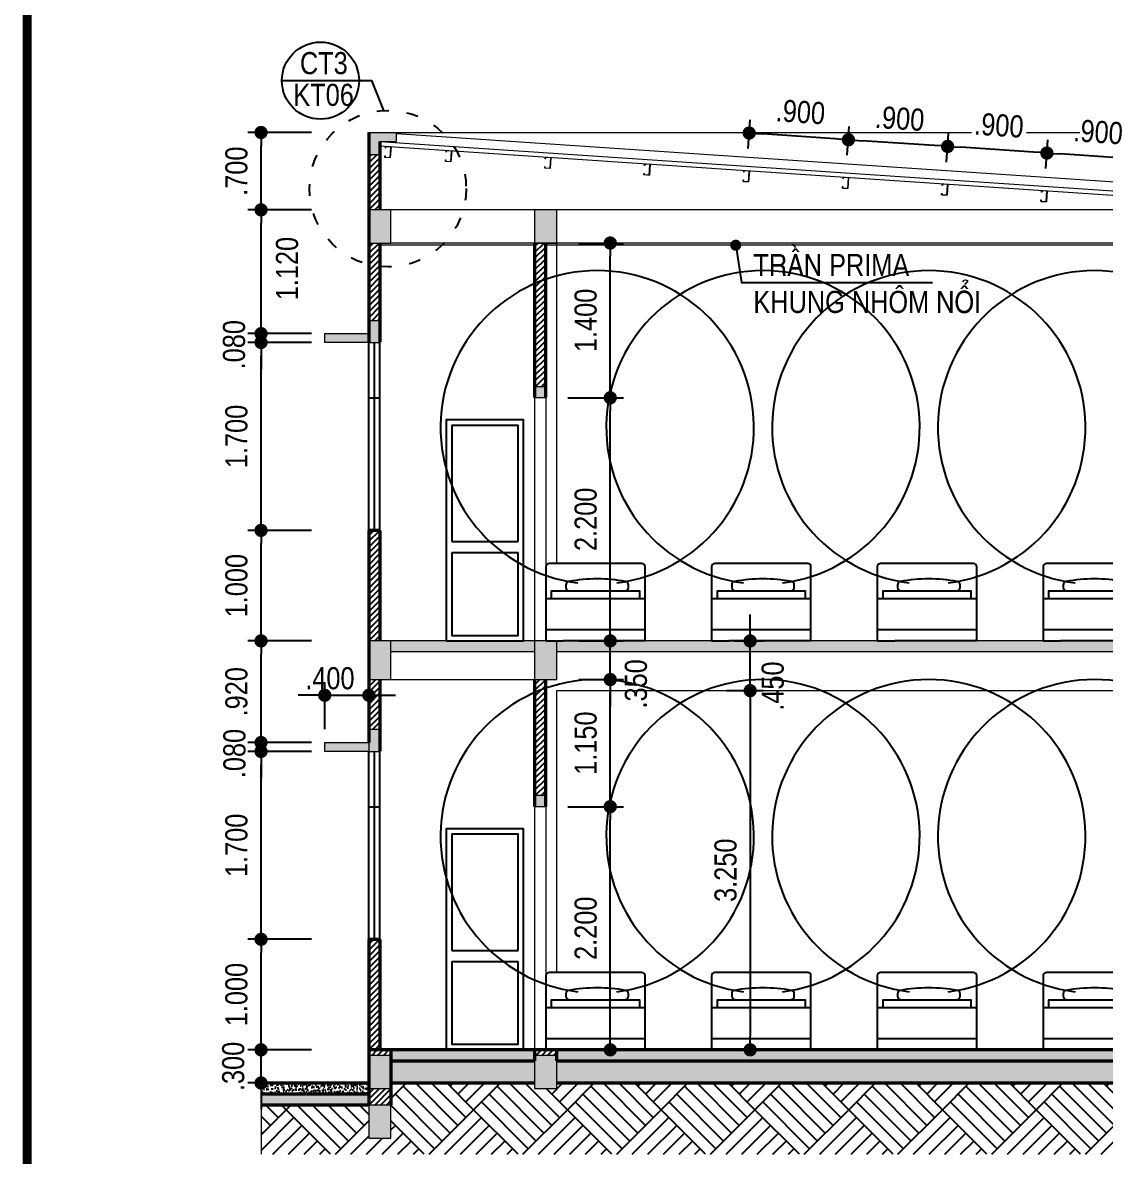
# Model space of a CAD drawing. Header units: millimetres. Extents: x 120 to 288, y 58 to 216.
# Drawn here: x 247.51 to 257.31, y 122.19 to 132.45 of the extents above; entities that cross this region are included whole.
import ezdxf

# ---------------------------------------------------------------- set-up
doc = ezdxf.new("R2010")
doc.units = ezdxf.units.MM
doc.header["$LTSCALE"] = 0.3
doc.header["$MEASUREMENT"] = 0
doc.linetypes.add('ACAD_ISO03W100', pattern=[30, 12, -18])
doc.layers.get('0').update_dxf_attribs({"linetype": 'CONTINUOUS', "lineweight": 13})
doc.layers.get('DEFPOINTS').update_dxf_attribs({"linetype": 'CONTINUOUS', "lineweight": 13})
for name, color, linetype in [('HATCH', 8, 'CONTINUOUS'), ('LAYER 1', 1, 'CONTINUOUS'), ('LAYER 7', 7, 'CONTINUOUS'), ('LAYER1', 1, 'CONTINUOUS'), ('LAYER5', 5, 'CONTINUOUS'), ('LAYER7', 7, 'CONTINUOUS'), ('NETMANH', 44, 'CONTINUOUS')]:
    doc.layers.add(name, color=color, linetype=linetype)
doc.styles.add('HELVE-KT', font='vhelvcn.TTF')
doc.dimstyles.new('1-100', dxfattribs={"dimtxt": 0.2, "dimasz": 0.12, "dimexe": 0.12, "dimexo": 0.2, "dimgap": 0.12, "dimtad": 1, "dimdec": 3, "dimzin": 4, "dimdsep": 46, "dimtxsty": 'HELVE-KT', "dimblk1": 'DOT', "dimblk2": 'DOT', "dimsah": 1, "dimcen": -0.18, "dimadec": 3, "dimazin": 0, "dimtfac": 1, "dimtdec": 3, "dimtmove": 2, "dimatfit": 3, "dimldrblk": 'DOT', "dimfxl": 0, "dimtolj": 1, "dimtzin": 4, "dimarcsym": 0})

# ---------------------------------------------------------------- blocks, each defined once
blk = doc.blocks.new('g.don rong900')
at = {"layer": 'NETMANH'}
for p, q in [((-644, 380), (-1544, 380)), ((-644, 100), (-1544, 100)), ((-1544, 0), (-1386, 0)), ((-644, 0), (-1386, 0))]:
    blk.add_line(p, q, dxfattribs=at)
for points in [[(-644, 0), (-644, 670, 0.414214), (-674, 700), (-1514, 700, 0.414214), (-1544, 670), (-1544, 0)], [(-825, 454, 0.414214), (-795, 484), (-795, 507, 0.361454), (-820, 537, 0.091971), (-1337, 537, 0.361454), (-1361, 507), (-1361, 484, 0.414214), (-1331, 454)]]:
    blk.add_lwpolyline(points, format="xyb", dxfattribs=at)
blk.add_lwpolyline([(-694, 380), (-694, 450), (-1494, 450), (-1494, 380)], dxfattribs=at)
blk.add_arc((-1078, 1932), 1418, 262.8653, 277.1347, dxfattribs=at)
blk = doc.blocks.new('_DOT')
at = {"color": 0, "linetype": 'ByBlock'}
blk.add_line((-0.5, 0), (-1, 0), dxfattribs=at)
at = {"color": 0, "linetype": 'ByBlock', "const_width": 0.5}
blk.add_lwpolyline([(-0.25, 0, 1), (0.25, 0, 1)], format="xyb", close=True, dxfattribs=at)
blk = doc.blocks.new('*D508')
at = {"layer": 'DEFPOINTS', "color": 0, "lineweight": -2, "ltscale": 0.08}
for p in [(252.242, 125.355), (252.826, 125.355), (252.242, 123.155)]:
    blk.add_point(p, dxfattribs=at)
at = {"layer": 'LAYER 1', "color": 0, "lineweight": -2, "ltscale": 0.08}
for p, q in [((252.442, 125.355), (252.946, 125.355)), ((252.826, 123.275), (252.826, 125.235)), ((252.442, 123.155), (252.946, 123.155))]:
    blk.add_line(p, q, dxfattribs=at)
at = {"layer": 'LAYER 1', "color": 0, "lineweight": -2, "ltscale": 0.08, "xscale": 0.12, "yscale": 0.12, "zscale": 0.12}
for p, rotation in [((252.826, 125.355), 90), ((252.826, 123.155), 270)]:
    blk.add_blockref('_DOT', p, dxfattribs=dict(at, rotation=rotation))
at = {"layer": 'LAYER 1', "color": 0, "lineweight": -2, "ltscale": 0.08, "insert": (252.604, 124.255), "char_height": 0.2, "attachment_point": 5, "rotation": 90, "style": 'HELVE-KT'}
blk.add_mtext('\\A1;2.200', dxfattribs=at)
blk = doc.blocks.new('*D509')
at = {"layer": 'DEFPOINTS', "color": 0, "lineweight": -2, "ltscale": 0.08}
for p in [(252.342, 126.505), (252.826, 126.505), (252.242, 125.355)]:
    blk.add_point(p, dxfattribs=at)
at = {"layer": 'LAYER 1', "color": 0, "lineweight": -2, "ltscale": 0.08}
for p, q in [((252.542, 126.505), (252.946, 126.505)), ((252.826, 125.475), (252.826, 126.385)), ((252.442, 125.355), (252.946, 125.355))]:
    blk.add_line(p, q, dxfattribs=at)
at = {"layer": 'LAYER 1', "color": 0, "lineweight": -2, "ltscale": 0.08, "xscale": 0.12, "yscale": 0.12, "zscale": 0.12}
for p, rotation in [((252.826, 126.505), 90), ((252.826, 125.355), 270)]:
    blk.add_blockref('_DOT', p, dxfattribs=dict(at, rotation=rotation))
at = {"layer": 'LAYER 1', "color": 0, "lineweight": -2, "ltscale": 0.08, "insert": (252.604, 125.93), "char_height": 0.2, "attachment_point": 5, "rotation": 90, "style": 'HELVE-KT'}
blk.add_mtext('\\A1;1.150', dxfattribs=at)
blk = doc.blocks.new('*D510')
at = {"layer": 'DEFPOINTS', "color": 0, "lineweight": -2, "ltscale": 0.08}
for p in [(252.342, 126.855), (252.826, 126.855), (252.342, 126.505)]:
    blk.add_point(p, dxfattribs=at)
at = {"layer": 'LAYER 1', "color": 0, "lineweight": -2, "ltscale": 0.08}
for p, q in [((252.826, 126.975), (252.826, 127.095)), ((252.542, 126.855), (252.946, 126.855)), ((252.826, 126.505), (252.826, 126.855)), ((252.542, 126.505), (252.946, 126.505)), ((252.826, 126.385), (252.826, 126.265))]:
    blk.add_line(p, q, dxfattribs=at)
at = {"layer": 'LAYER 1', "color": 0, "lineweight": -2, "ltscale": 0.08, "xscale": 0.12, "yscale": 0.12, "zscale": 0.12}
for p, rotation in [((252.826, 126.855), 270), ((252.826, 126.505), 90)]:
    blk.add_blockref('_DOT', p, dxfattribs=dict(at, rotation=rotation))
at = {"layer": 'LAYER 1', "color": 0, "lineweight": -2, "ltscale": 0.08, "insert": (253.059, 126.466), "char_height": 0.2, "attachment_point": 5, "rotation": 90, "style": 'HELVE-KT'}
blk.add_mtext('\\A1;.350', dxfattribs=at)
blk = doc.blocks.new('*D511')
at = {"layer": 'DEFPOINTS', "color": 0, "lineweight": -2, "ltscale": 0.08}
for p in [(252.242, 129.055), (252.826, 129.055), (252.342, 126.855)]:
    blk.add_point(p, dxfattribs=at)
at = {"layer": 'LAYER 1', "color": 0, "lineweight": -2, "ltscale": 0.08}
for p, q in [((252.442, 129.055), (252.946, 129.055)), ((252.826, 126.975), (252.826, 128.935)), ((252.542, 126.855), (252.946, 126.855))]:
    blk.add_line(p, q, dxfattribs=at)
at = {"layer": 'LAYER 1', "color": 0, "lineweight": -2, "ltscale": 0.08, "xscale": 0.12, "yscale": 0.12, "zscale": 0.12}
for p, rotation in [((252.826, 129.055), 90), ((252.826, 126.855), 270)]:
    blk.add_blockref('_DOT', p, dxfattribs=dict(at, rotation=rotation))
at = {"layer": 'LAYER 1', "color": 0, "lineweight": -2, "ltscale": 0.08, "insert": (252.604, 127.955), "char_height": 0.2, "attachment_point": 5, "rotation": 90, "style": 'HELVE-KT'}
blk.add_mtext('\\A1;2.200', dxfattribs=at)
blk = doc.blocks.new('*D512')
at = {"layer": 'DEFPOINTS', "color": 0, "lineweight": -2, "ltscale": 0.08}
for p in [(252.342, 130.455), (252.826, 130.455), (252.242, 129.055)]:
    blk.add_point(p, dxfattribs=at)
at = {"layer": 'LAYER 1', "color": 0, "lineweight": -2, "ltscale": 0.08}
for p, q in [((252.542, 130.455), (252.946, 130.455)), ((252.826, 129.175), (252.826, 130.335)), ((252.442, 129.055), (252.946, 129.055))]:
    blk.add_line(p, q, dxfattribs=at)
at = {"layer": 'LAYER 1', "color": 0, "lineweight": -2, "ltscale": 0.08, "xscale": 0.12, "yscale": 0.12, "zscale": 0.12}
for p, rotation in [((252.826, 130.455), 90), ((252.826, 129.055), 270)]:
    blk.add_blockref('_DOT', p, dxfattribs=dict(at, rotation=rotation))
at = {"layer": 'LAYER 1', "color": 0, "lineweight": -2, "ltscale": 0.08, "insert": (252.604, 129.755), "char_height": 0.2, "attachment_point": 5, "rotation": 90, "style": 'HELVE-KT'}
blk.add_mtext('\\A1;1.400', dxfattribs=at)
blk = doc.blocks.new('*D513')
at = {"layer": 'DEFPOINTS', "color": 0, "lineweight": -2, "ltscale": 0.08}
for p in [(249.666, 123.155), (250.321, 123.155), (250.321, 122.855)]:
    blk.add_point(p, dxfattribs=at)
at = {"layer": 'LAYER 1', "color": 0, "lineweight": -2, "ltscale": 0.08}
for p, q in [((249.666, 123.275), (249.666, 123.395)), ((250.121, 123.155), (249.546, 123.155)), ((249.666, 122.855), (249.666, 123.155)), ((250.121, 122.855), (249.546, 122.855)), ((249.666, 122.735), (249.666, 122.615))]:
    blk.add_line(p, q, dxfattribs=at)
at = {"layer": 'LAYER 1', "color": 0, "lineweight": -2, "ltscale": 0.08, "xscale": 0.12, "yscale": 0.12, "zscale": 0.12}
for p, rotation in [((249.666, 123.155), 270), ((249.666, 122.855), 90)]:
    blk.add_blockref('_DOT', p, dxfattribs=dict(at, rotation=rotation))
at = {"layer": 'LAYER 1', "color": 0, "lineweight": -2, "ltscale": 0.08, "insert": (249.415, 123.005), "char_height": 0.2, "attachment_point": 5, "rotation": 90, "style": 'HELVE-KT'}
blk.add_mtext('\\A1;.300', dxfattribs=at)
blk = doc.blocks.new('*D514')
at = {"layer": 'DEFPOINTS', "color": 0, "lineweight": -2, "ltscale": 0.08}
for p in [(249.666, 124.155), (250.321, 124.155), (250.321, 123.155)]:
    blk.add_point(p, dxfattribs=at)
at = {"layer": 'LAYER 1', "color": 0, "lineweight": -2, "ltscale": 0.08}
for p, q in [((250.121, 124.155), (249.546, 124.155)), ((249.666, 123.275), (249.666, 124.035)), ((250.121, 123.155), (249.546, 123.155))]:
    blk.add_line(p, q, dxfattribs=at)
at = {"layer": 'LAYER 1', "color": 0, "lineweight": -2, "ltscale": 0.08, "xscale": 0.12, "yscale": 0.12, "zscale": 0.12}
for p, rotation in [((249.666, 124.155), 90), ((249.666, 123.155), 270)]:
    blk.add_blockref('_DOT', p, dxfattribs=dict(at, rotation=rotation))
at = {"layer": 'LAYER 1', "color": 0, "lineweight": -2, "ltscale": 0.08, "insert": (249.444, 123.655), "char_height": 0.2, "attachment_point": 5, "rotation": 90, "style": 'HELVE-KT'}
blk.add_mtext('\\A1;1.000', dxfattribs=at)
blk = doc.blocks.new('*D516')
at = {"layer": 'DEFPOINTS', "color": 0, "lineweight": -2, "ltscale": 0.08}
for p in [(249.666, 125.935), (250.321, 125.935), (250.321, 125.855)]:
    blk.add_point(p, dxfattribs=at)
at = {"layer": 'LAYER 1', "color": 0, "lineweight": -2, "ltscale": 0.08}
for p, q in [((249.666, 126.055), (249.666, 126.175)), ((250.121, 125.935), (249.546, 125.935)), ((249.666, 125.855), (249.666, 125.935)), ((250.121, 125.855), (249.546, 125.855)), ((249.666, 125.735), (249.666, 125.615))]:
    blk.add_line(p, q, dxfattribs=at)
at = {"layer": 'LAYER 1', "color": 0, "lineweight": -2, "ltscale": 0.08, "xscale": 0.12, "yscale": 0.12, "zscale": 0.12}
for p, rotation in [((249.666, 125.935), 270), ((249.666, 125.855), 90)]:
    blk.add_blockref('_DOT', p, dxfattribs=dict(at, rotation=rotation))
at = {"layer": 'LAYER 1', "color": 0, "lineweight": -2, "ltscale": 0.08, "insert": (249.426, 125.836), "char_height": 0.2, "attachment_point": 5, "rotation": 90, "style": 'HELVE-KT'}
blk.add_mtext('\\A1;.080', dxfattribs=at)
blk = doc.blocks.new('*D517')
at = {"layer": 'DEFPOINTS', "color": 0, "lineweight": -2, "ltscale": 0.08}
for p in [(249.666, 126.855), (250.321, 126.855), (250.321, 125.935)]:
    blk.add_point(p, dxfattribs=at)
at = {"layer": 'LAYER 1', "color": 0, "lineweight": -2, "ltscale": 0.08}
for p, q in [((250.121, 126.855), (249.546, 126.855)), ((249.666, 126.055), (249.666, 126.735)), ((250.121, 125.935), (249.546, 125.935))]:
    blk.add_line(p, q, dxfattribs=at)
at = {"layer": 'LAYER 1', "color": 0, "lineweight": -2, "ltscale": 0.08, "xscale": 0.12, "yscale": 0.12, "zscale": 0.12}
for p, rotation in [((249.666, 126.855), 90), ((249.666, 125.935), 270)]:
    blk.add_blockref('_DOT', p, dxfattribs=dict(at, rotation=rotation))
at = {"layer": 'LAYER 1', "color": 0, "lineweight": -2, "ltscale": 0.08, "insert": (249.444, 126.395), "char_height": 0.2, "attachment_point": 5, "rotation": 90, "style": 'HELVE-KT'}
blk.add_mtext('\\A1;.920', dxfattribs=at)
blk = doc.blocks.new('*D518')
at = {"layer": 'DEFPOINTS', "color": 0, "lineweight": -2, "ltscale": 0.08}
for p in [(249.666, 127.855), (250.321, 127.855), (250.321, 126.855)]:
    blk.add_point(p, dxfattribs=at)
at = {"layer": 'LAYER 1', "color": 0, "lineweight": -2, "ltscale": 0.08}
for p, q in [((250.121, 127.855), (249.546, 127.855)), ((249.666, 126.975), (249.666, 127.735)), ((250.121, 126.855), (249.546, 126.855))]:
    blk.add_line(p, q, dxfattribs=at)
at = {"layer": 'LAYER 1', "color": 0, "lineweight": -2, "ltscale": 0.08, "xscale": 0.12, "yscale": 0.12, "zscale": 0.12}
for p, rotation in [((249.666, 127.855), 90), ((249.666, 126.855), 270)]:
    blk.add_blockref('_DOT', p, dxfattribs=dict(at, rotation=rotation))
at = {"layer": 'LAYER 1', "color": 0, "lineweight": -2, "ltscale": 0.08, "insert": (249.444, 127.355), "char_height": 0.2, "attachment_point": 5, "rotation": 90, "style": 'HELVE-KT'}
blk.add_mtext('\\A1;1.000', dxfattribs=at)
blk = doc.blocks.new('*D520')
at = {"layer": 'DEFPOINTS', "color": 0, "lineweight": -2, "ltscale": 0.08}
for p in [(249.666, 129.635), (250.321, 129.635), (250.321, 129.555)]:
    blk.add_point(p, dxfattribs=at)
at = {"layer": 'LAYER 1', "color": 0, "lineweight": -2, "ltscale": 0.08}
for p, q in [((249.666, 129.755), (249.666, 129.875)), ((250.121, 129.635), (249.546, 129.635)), ((250.121, 129.555), (249.546, 129.555)), ((249.666, 129.555), (249.666, 129.635)), ((249.666, 129.435), (249.666, 129.315))]:
    blk.add_line(p, q, dxfattribs=at)
at = {"layer": 'LAYER 1', "color": 0, "lineweight": -2, "ltscale": 0.08, "xscale": 0.12, "yscale": 0.12, "zscale": 0.12}
for p, rotation in [((249.666, 129.635), 270), ((249.666, 129.555), 90)]:
    blk.add_blockref('_DOT', p, dxfattribs=dict(at, rotation=rotation))
at = {"layer": 'LAYER 1', "color": 0, "lineweight": -2, "ltscale": 0.08, "insert": (249.422, 129.535), "char_height": 0.2, "attachment_point": 5, "rotation": 90, "style": 'HELVE-KT'}
blk.add_mtext('\\A1;.080', dxfattribs=at)
blk = doc.blocks.new('*D521')
at = {"layer": 'DEFPOINTS', "color": 0, "lineweight": -2, "ltscale": 0.08}
for p in [(249.666, 130.755), (250.321, 130.755), (250.321, 129.635)]:
    blk.add_point(p, dxfattribs=at)
at = {"layer": 'LAYER 1', "color": 0, "lineweight": -2, "ltscale": 0.08}
for p, q in [((250.121, 130.755), (249.546, 130.755)), ((249.666, 129.755), (249.666, 130.635)), ((250.121, 129.635), (249.546, 129.635))]:
    blk.add_line(p, q, dxfattribs=at)
at = {"layer": 'LAYER 1', "color": 0, "lineweight": -2, "ltscale": 0.08, "xscale": 0.12, "yscale": 0.12, "zscale": 0.12}
for p, rotation in [((249.666, 130.755), 90), ((249.666, 129.635), 270)]:
    blk.add_blockref('_DOT', p, dxfattribs=dict(at, rotation=rotation))
at = {"layer": 'LAYER 1', "color": 0, "lineweight": -2, "ltscale": 0.08, "insert": (249.902, 130.224), "char_height": 0.2, "attachment_point": 5, "rotation": 90, "style": 'HELVE-KT'}
blk.add_mtext('\\A1;1.120', dxfattribs=at)
blk = doc.blocks.new('*D522')
at = {"layer": 'DEFPOINTS', "color": 0, "lineweight": -2, "ltscale": 0.08}
for p in [(249.666, 131.455), (250.321, 131.455), (250.321, 130.755)]:
    blk.add_point(p, dxfattribs=at)
at = {"layer": 'LAYER 1', "color": 0, "lineweight": -2, "ltscale": 0.08}
for p, q in [((250.121, 131.455), (249.546, 131.455)), ((249.666, 130.875), (249.666, 131.335)), ((250.121, 130.755), (249.546, 130.755))]:
    blk.add_line(p, q, dxfattribs=at)
at = {"layer": 'LAYER 1', "color": 0, "lineweight": -2, "ltscale": 0.08, "xscale": 0.12, "yscale": 0.12, "zscale": 0.12}
for p, rotation in [((249.666, 131.455), 90), ((249.666, 130.755), 270)]:
    blk.add_blockref('_DOT', p, dxfattribs=dict(at, rotation=rotation))
at = {"layer": 'LAYER 1', "color": 0, "lineweight": -2, "ltscale": 0.08, "insert": (249.444, 131.105), "char_height": 0.2, "attachment_point": 5, "rotation": 90, "style": 'HELVE-KT'}
blk.add_mtext('\\A1;.700', dxfattribs=at)
blk = doc.blocks.new('*D523')
at = {"layer": 'DEFPOINTS', "color": 0, "lineweight": -2, "ltscale": 0.08}
for p in [(250.642, 126.363), (250.242, 125.855), (250.642, 125.855)]:
    blk.add_point(p, dxfattribs=at)
at = {"layer": 'LAYER 1', "color": 0, "lineweight": -2, "ltscale": 0.08}
for p, q in [((250.242, 126.055), (250.242, 126.483)), ((250.642, 126.055), (250.642, 126.483)), ((250.122, 126.363), (250.002, 126.363)), ((250.242, 126.363), (250.642, 126.363)), ((250.762, 126.363), (250.882, 126.363))]:
    blk.add_line(p, q, dxfattribs=at)
at = {"layer": 'LAYER 1', "color": 0, "lineweight": -2, "ltscale": 0.08, "xscale": 0.12, "yscale": 0.12, "zscale": 0.12}
blk.add_blockref('_DOT', (250.242, 126.363), dxfattribs=at)
at = {"layer": 'LAYER 1', "color": 0, "lineweight": -2, "ltscale": 0.08, "xscale": 0.12, "yscale": 0.12, "zscale": 0.12, "rotation": 180}
blk.add_blockref('_DOT', (250.642, 126.363), dxfattribs=at)
at = {"layer": 'LAYER 1', "color": 0, "lineweight": -2, "ltscale": 0.08, "insert": (250.289, 126.516), "char_height": 0.2, "attachment_point": 5, "style": 'HELVE-KT'}
blk.add_mtext('\\A1;.400', dxfattribs=at)
blk = doc.blocks.new('*D524')
at = {"layer": 'DEFPOINTS', "color": 0, "lineweight": -2, "ltscale": 0.08}
for p in [(256.777, 131.269), (256.754, 130.928), (257.652, 130.868)]:
    blk.add_point(p, dxfattribs=at)
at = {"layer": 'LAYER 1', "color": 0, "lineweight": -2, "ltscale": 0.08}
for p, q in [((256.767, 131.128), (256.785, 131.388)), ((257.665, 131.067), (257.683, 131.328)), ((257.555, 131.216), (256.897, 131.261))]:
    blk.add_line(p, q, dxfattribs=at)
at = {"layer": 'LAYER 1', "color": 0, "lineweight": -2, "ltscale": 0.08, "xscale": 0.12, "yscale": 0.12, "zscale": 0.12}
for p, rotation in [((256.777, 131.269), 176.1484342418025), ((257.675, 131.208), 356.1484342418025)]:
    blk.add_blockref('_DOT', p, dxfattribs=dict(at, rotation=rotation))
at = {"layer": 'LAYER 1', "color": 0, "lineweight": -2, "ltscale": 0.08, "insert": (257.241, 131.46), "char_height": 0.2, "attachment_point": 5, "rotation": 356.1484, "style": 'HELVE-KT'}
blk.add_mtext('\\A1;.900', dxfattribs=at)
blk = doc.blocks.new('*D525')
at = {"layer": 'DEFPOINTS', "color": 0, "lineweight": -2, "ltscale": 0.08}
for p in [(255.879, 131.329), (255.856, 130.989), (256.754, 130.928)]:
    blk.add_point(p, dxfattribs=at)
at = {"layer": 'LAYER 1', "color": 0, "lineweight": -2, "ltscale": 0.08}
for p, q in [((255.869, 131.188), (255.887, 131.449)), ((256.657, 131.277), (255.999, 131.321)), ((256.767, 131.128), (256.785, 131.388))]:
    blk.add_line(p, q, dxfattribs=at)
at = {"layer": 'LAYER 1', "color": 0, "lineweight": -2, "ltscale": 0.08, "xscale": 0.12, "yscale": 0.12, "zscale": 0.12}
for p, rotation in [((255.879, 131.329), 176.1484342418025), ((256.777, 131.269), 356.1484342418025)]:
    blk.add_blockref('_DOT', p, dxfattribs=dict(at, rotation=rotation))
at = {"layer": 'LAYER 1', "color": 0, "lineweight": -2, "ltscale": 0.08, "insert": (256.343, 131.52), "char_height": 0.2, "attachment_point": 5, "rotation": 356.1484, "style": 'HELVE-KT'}
blk.add_mtext('\\A1;.900', dxfattribs=at)
blk = doc.blocks.new('*D526')
at = {"layer": 'DEFPOINTS', "color": 0, "lineweight": -2, "ltscale": 0.08}
for p in [(254.981, 131.389), (254.958, 131.049), (255.856, 130.989)]:
    blk.add_point(p, dxfattribs=at)
at = {"layer": 'LAYER 1', "color": 0, "lineweight": -2, "ltscale": 0.08}
for p, q in [((254.971, 131.249), (254.989, 131.509)), ((255.869, 131.188), (255.887, 131.449)), ((255.759, 131.337), (255.101, 131.381))]:
    blk.add_line(p, q, dxfattribs=at)
at = {"layer": 'LAYER 1', "color": 0, "lineweight": -2, "ltscale": 0.08, "xscale": 0.12, "yscale": 0.12, "zscale": 0.12}
for p, rotation in [((254.981, 131.389), 176.1484342418025), ((255.879, 131.329), 356.1484342418025)]:
    blk.add_blockref('_DOT', p, dxfattribs=dict(at, rotation=rotation))
at = {"layer": 'LAYER 1', "color": 0, "lineweight": -2, "ltscale": 0.08, "insert": (255.445, 131.581), "char_height": 0.2, "attachment_point": 5, "rotation": 356.1484, "style": 'HELVE-KT'}
blk.add_mtext('\\A1;.900', dxfattribs=at)
blk = doc.blocks.new('*D527')
at = {"layer": 'DEFPOINTS', "color": 0, "lineweight": -2, "ltscale": 0.08}
for p in [(254.083, 131.45), (254.06, 131.11), (254.958, 131.049)]:
    blk.add_point(p, dxfattribs=at)
at = {"layer": 'LAYER 1', "color": 0, "lineweight": -2, "ltscale": 0.08}
for p, q in [((254.073, 131.309), (254.091, 131.57)), ((254.971, 131.249), (254.989, 131.509)), ((254.861, 131.398), (254.203, 131.442))]:
    blk.add_line(p, q, dxfattribs=at)
at = {"layer": 'LAYER 1', "color": 0, "lineweight": -2, "ltscale": 0.08, "xscale": 0.12, "yscale": 0.12, "zscale": 0.12}
for p, rotation in [((254.083, 131.45), 176.1484342418025), ((254.981, 131.389), 356.1484342418025)]:
    blk.add_blockref('_DOT', p, dxfattribs=dict(at, rotation=rotation))
at = {"layer": 'LAYER 1', "color": 0, "lineweight": -2, "ltscale": 0.08, "insert": (254.547, 131.641), "char_height": 0.2, "attachment_point": 5, "rotation": 356.1484, "style": 'HELVE-KT'}
blk.add_mtext('\\A1;.900', dxfattribs=at)
blk = doc.blocks.new('*D918')
at = {"layer": 'DEFPOINTS', "color": 0, "lineweight": -2, "ltscale": 0.08}
for p in [(253.75, 126.855), (254.092, 126.855), (253.75, 126.405)]:
    blk.add_point(p, dxfattribs=at)
at = {"layer": 'LAYER 1', "color": 0, "lineweight": -2, "ltscale": 0.08}
for p, q in [((254.092, 126.975), (254.092, 127.095)), ((253.95, 126.855), (254.212, 126.855)), ((254.092, 126.405), (254.092, 126.855)), ((253.95, 126.405), (254.212, 126.405)), ((254.092, 126.285), (254.092, 126.165))]:
    blk.add_line(p, q, dxfattribs=at)
at = {"layer": 'LAYER 1', "color": 0, "lineweight": -2, "ltscale": 0.08, "xscale": 0.12, "yscale": 0.12, "zscale": 0.12}
for p, rotation in [((254.092, 126.855), 270), ((254.092, 126.405), 90)]:
    blk.add_blockref('_DOT', p, dxfattribs=dict(at, rotation=rotation))
at = {"layer": 'LAYER 1', "color": 0, "lineweight": -2, "ltscale": 0.08, "insert": (254.297, 126.446), "char_height": 0.2, "attachment_point": 5, "rotation": 90, "style": 'HELVE-KT'}
blk.add_mtext('\\A1;.450', dxfattribs=at)
blk = doc.blocks.new('*D919')
at = {"layer": 'DEFPOINTS', "color": 0, "lineweight": -2, "ltscale": 0.08}
for p in [(253.677, 126.405), (253.537, 123.155), (254.092, 123.155)]:
    blk.add_point(p, dxfattribs=at)
at = {"layer": 'LAYER 1', "color": 0, "lineweight": -2, "ltscale": 0.08}
for p, q in [((253.877, 126.405), (254.212, 126.405)), ((254.092, 126.285), (254.092, 123.275)), ((253.737, 123.155), (254.212, 123.155))]:
    blk.add_line(p, q, dxfattribs=at)
at = {"layer": 'LAYER 1', "color": 0, "lineweight": -2, "ltscale": 0.08, "xscale": 0.12, "yscale": 0.12, "zscale": 0.12}
for p, rotation in [((254.092, 126.405), 90), ((254.092, 123.155), 270)]:
    blk.add_blockref('_DOT', p, dxfattribs=dict(at, rotation=rotation))
at = {"layer": 'LAYER 1', "color": 0, "lineweight": -2, "ltscale": 0.08, "insert": (253.87, 124.78), "char_height": 0.2, "attachment_point": 5, "rotation": 90, "style": 'HELVE-KT'}
blk.add_mtext('\\A1;3.250', dxfattribs=at)
blk = doc.blocks.new('*D1054')
at = {"layer": 'DEFPOINTS', "color": 0, "lineweight": -2, "ltscale": 0.08}
for p in [(249.666, 125.855), (250.321, 125.855), (250.321, 124.155)]:
    blk.add_point(p, dxfattribs=at)
at = {"layer": 'LAYER 1', "color": 0, "lineweight": -2, "ltscale": 0.08}
for p, q in [((250.121, 125.855), (249.546, 125.855)), ((249.666, 124.275), (249.666, 125.735)), ((250.121, 124.155), (249.546, 124.155))]:
    blk.add_line(p, q, dxfattribs=at)
at = {"layer": 'LAYER 1', "color": 0, "lineweight": -2, "ltscale": 0.08, "xscale": 0.12, "yscale": 0.12, "zscale": 0.12}
for p, rotation in [((249.666, 125.855), 90), ((249.666, 124.155), 270)]:
    blk.add_blockref('_DOT', p, dxfattribs=dict(at, rotation=rotation))
at = {"layer": 'LAYER 1', "color": 0, "lineweight": -2, "ltscale": 0.08, "insert": (249.444, 125.005), "char_height": 0.2, "attachment_point": 5, "rotation": 90, "style": 'HELVE-KT'}
blk.add_mtext('\\A1;1.700', dxfattribs=at)
blk = doc.blocks.new('*D1055')
at = {"layer": 'DEFPOINTS', "color": 0, "lineweight": -2, "ltscale": 0.08}
for p in [(249.666, 129.555), (250.121, 129.555), (250.121, 127.855)]:
    blk.add_point(p, dxfattribs=at)
at = {"layer": 'LAYER 1', "color": 0, "lineweight": -2, "ltscale": 0.08}
for p, q in [((249.921, 129.555), (249.546, 129.555)), ((249.666, 127.975), (249.666, 129.435)), ((249.921, 127.855), (249.546, 127.855))]:
    blk.add_line(p, q, dxfattribs=at)
at = {"layer": 'LAYER 1', "color": 0, "lineweight": -2, "ltscale": 0.08, "xscale": 0.12, "yscale": 0.12, "zscale": 0.12}
for p, rotation in [((249.666, 129.555), 90), ((249.666, 127.855), 270)]:
    blk.add_blockref('_DOT', p, dxfattribs=dict(at, rotation=rotation))
at = {"layer": 'LAYER 1', "color": 0, "lineweight": -2, "ltscale": 0.08, "insert": (249.444, 128.705), "char_height": 0.2, "attachment_point": 5, "rotation": 90, "style": 'HELVE-KT'}
blk.add_mtext('\\A1;1.700', dxfattribs=at)

msp = doc.modelspace()

# ---------------------------------------------------------------- hatches: boundary and pattern name
at = {"layer": 'HATCH', "lineweight": -2, "ltscale": 0.08}
h = msp.add_hatch(color=256, dxfattribs=at)
h.paths.add_polyline_path([(252.24184, 129.15512), (252.14184, 129.15512), (252.14184, 129.05512), (252.24184, 129.05512)])
h.paths.add_polyline_path([(250.84184, 130.75512), (250.64184, 130.75512), (250.64184, 130.45512), (250.84184, 130.45512)])
h.paths.add_polyline_path([(252.34184, 130.75512), (252.14184, 130.75512), (252.14184, 130.45512), (252.34184, 130.45512)])
h.paths.add_polyline_path([(250.89184, 131.45512), (250.64184, 131.45512), (250.64184, 131.25512), (250.74184, 131.25512), (250.74184, 131.37512), (250.89184, 131.37512)])
h = msp.add_hatch(dxfattribs=at)
h.set_pattern_fill('ANSI31', color=256, scale=0.3, style=0)
h.set_pattern_definition([(45, (250.64184, 130.755117), (-0.0265165, 0.0265165), [])])
h.paths.add_polyline_path([(250.74184, 131.25512), (250.64184, 131.25512), (250.64184, 130.75512), (250.74184, 130.75512)])
h = msp.add_hatch(dxfattribs=at)
h.set_pattern_fill('ANSI31', color=256, scale=0.3, style=0)
h.set_pattern_definition([(45, (250.64184, 126.855117), (-0.0265165, 0.0265165), [])])
h.paths.add_polyline_path([(252.24184, 130.45512), (252.14184, 130.45512), (252.14184, 129.15512), (252.24184, 129.15512)])
h.paths.add_polyline_path([(250.74184, 127.85512), (250.64184, 127.85512), (250.64184, 126.85512), (250.74184, 126.85512)])
h = msp.add_hatch(dxfattribs=at)
h.set_pattern_fill('ANSI31', color=256, scale=0.3, style=0)
h.paths.add_polyline_path([(250.74184, 130.24172, -0.03584827), (250.64184, 130.2591), (250.64184, 129.75512), (250.74184, 129.75512)])
h.paths.add_polyline_path([(250.74184, 130.45512), (250.64184, 130.45512), (250.64184, 130.2591, 0.03584827), (250.74184, 130.24172)])
h = msp.add_hatch(color=256, dxfattribs=at)
h.paths.add_polyline_path([(250.74184, 129.75512), (250.64184, 129.75512), (250.64184, 129.55512), (250.74184, 129.55512)])
h.paths.add_polyline_path([(250.64184, 129.63512), (250.24184, 129.63512), (250.24184, 129.55512), (250.54184, 129.55512), (250.64184, 129.55512)])
h = msp.add_hatch(color=256, dxfattribs=at)
h.paths.add_polyline_path([(250.84184, 126.85512), (250.64184, 126.85512), (250.64184, 126.50512), (250.84184, 126.50512)])
h.paths.add_polyline_path([(252.14184, 126.85512), (250.84184, 126.85512), (250.84184, 126.75512), (252.14184, 126.75512)])
h.paths.add_polyline_path([(252.34184, 126.85512), (252.14184, 126.85512), (252.14184, 126.50512), (252.34184, 126.50512)])
h.paths.add_polyline_path([(257.64184, 126.85512), (252.34184, 126.85512), (252.34184, 126.75512), (257.64184, 126.75512)])
h.paths.add_polyline_path([(257.84184, 126.85512), (257.64184, 126.85512), (257.64184, 126.50512), (257.84184, 126.50512)])
h.paths.add_polyline_path([(259.44184, 126.85512), (257.84184, 126.85512), (257.84184, 126.75512), (259.44184, 126.75512)])
h.paths.add_polyline_path([(259.64184, 126.85512), (259.44184, 126.85512), (259.44184, 126.50512), (259.64184, 126.50512)])
h.paths.add_polyline_path([(250.74184, 126.05512), (250.64184, 126.05512), (250.64184, 125.93512), (250.64184, 125.85512), (250.74184, 125.85512)])
h.paths.add_polyline_path([(250.64184, 125.93512), (250.24184, 125.93512), (250.24184, 125.85512), (250.54184, 125.85512), (250.64184, 125.85512)])
h.paths.add_polyline_path([(252.24184, 125.45512), (252.14184, 125.45512), (252.14184, 125.35512), (252.24184, 125.35512)])
h.paths.add_polyline_path([(257.84184, 125.95512), (257.74184, 125.95512), (257.74184, 125.85512), (257.84184, 125.85512)])
h.paths.add_polyline_path([(257.74184, 126.37512), (257.84184, 126.37512), (257.84184, 126.50512), (257.74184, 126.50512)])
h = msp.add_hatch(dxfattribs=at)
h.set_pattern_fill('ANSI31', color=256, scale=0.3, style=0)
h.set_pattern_definition([(45, (250.64184, 123.155117), (-0.0265165, 0.0265165), [])])
h.paths.add_polyline_path([(250.74184, 126.50512), (250.64184, 126.50512), (250.64184, 126.05512), (250.74184, 126.05512)])
h.paths.add_polyline_path([(252.24184, 126.50512), (252.14184, 126.50512), (252.14184, 125.45512), (252.24184, 125.45512)])
h.paths.add_polyline_path([(250.74184, 124.15512), (250.64184, 124.15512), (250.64184, 123.15512), (250.74184, 123.15512)])
h = msp.add_hatch(dxfattribs=at)
h.set_pattern_fill('ANSI31', color=256, scale=0.3, style=0)
h.set_pattern_definition([(45, (250.64184, 122.655117), (-0.0265165, 0.0265165), [])])
h.paths.add_polyline_path([(260.14184, 123.00512), (259.84184, 123.00512), (259.84184, 123.15512), (259.64184, 123.15512), (259.64184, 122.85512), (260.14184, 122.85512)])
h.paths.add_polyline_path([(250.64184, 123.10512), (250.84184, 123.10512), (250.84184, 123.15512), (250.64184, 123.15512)])
h.paths.add_polyline_path([(250.84184, 122.80512), (250.64184, 122.80512), (250.64184, 122.65512), (250.84184, 122.65512)])
h.paths.add_polyline_path([(252.14184, 123.10512), (252.34184, 123.10512), (252.34184, 123.15512), (252.14184, 123.15512)])
h.paths.add_polyline_path([(259.64184, 122.80512), (259.44184, 122.80512), (259.44184, 122.65512), (259.64184, 122.65512)])
h.paths.add_polyline_path([(259.44184, 123.10512), (259.64184, 123.10512), (259.64184, 123.15512), (259.44184, 123.15512)])
h.paths.add_polyline_path([(257.64184, 123.10512), (257.84184, 123.10512), (257.84184, 123.15512), (257.64184, 123.15512)])
h = msp.add_hatch(color=256, dxfattribs=at)
h.paths.add_polyline_path([(250.84184, 123.10512), (250.64184, 123.10512), (250.64184, 122.80512), (250.84184, 122.80512)])
h.paths.add_polyline_path([(252.34184, 123.10512), (252.14184, 123.10512), (252.14184, 123.05512), (252.14184, 122.80512), (252.34184, 122.80512)])
h = msp.add_hatch(color=256, dxfattribs=at)
h.paths.add_polyline_path([(252.14184, 123.15512), (250.84184, 123.15512), (250.84184, 123.05512), (252.14184, 123.05512)])
h.paths.add_polyline_path([(257.64184, 123.15512), (252.34184, 123.15512), (252.34184, 123.05512), (257.64184, 123.05512)])
h.paths.add_polyline_path([(259.44184, 123.15512), (257.84184, 123.15512), (257.84184, 123.05512), (259.44184, 123.05512)])
h = msp.add_hatch(dxfattribs=at)
h.set_pattern_fill('AR-SAND', color=256, scale=0.03, style=0)
h.set_pattern_definition([(37.5, (249.666195, 122.655117), (-0.0018898, 0.05780471), [0, -0.0456, 0, -0.051, 0, -0.04875]), (7.5, (249.666195, 122.65512), (0.0530933, 0.0846644), [0, -0.0246, 0, -0.0411, 0, -0.01575]), (327.5, (249.629295, 122.655117), (0.09342426, 0.00016977), [0, -0.015, 0, -0.054, 0, -0.0705]), (317.5, (249.629295, 122.65512), (0.0901838, 0.02633027), [0, -0.0075, 0, -0.0354, 0, -0.0405])])
h.paths.add_polyline_path([(252.14184, 123.05512), (250.84184, 123.05512), (250.84184, 122.85512), (252.14184, 122.85512)])
h.paths.add_polyline_path([(257.64184, 123.05512), (252.34184, 123.05512), (252.34184, 122.85512), (257.64184, 122.85512)])
h.paths.add_polyline_path([(261.13981, 122.75512), (259.64184, 122.75512), (259.64184, 122.65512), (261.13981, 122.65512)])
h.paths.add_polyline_path([(250.64184, 122.75512), (249.6662, 122.75512), (249.6662, 122.65512), (250.64184, 122.65512)])
h = msp.add_hatch(dxfattribs=at)
h.set_pattern_fill('AR-CONC', color=256, scale=0.01, style=0)
h.set_pattern_definition([(50, (249.666195, 122.755117), (0.071726, -0.0062752), [0.0075, -0.0825]), (355, (249.666195, 122.75512), (-0.013875, 0.075219), [0.006, -0.066]), (100.451, (249.67217, 122.754594), (0.057851, 0.068944), [0.006374, -0.070114]), (46.184, (249.666195, 122.77512), (0.106724, -0.016552), [0.01125, -0.12375]), (96.636, (249.67509, 122.77374), (0.093466, 0.097412), [0.009561, -0.105171]), (351.184, (249.6662, 122.77512), (0.093466, 0.097412), [0.009, -0.099]), (21, (249.676195, 122.770117), (0.0596907, -0.040262), [0.0075, -0.0825]), (326, (249.676195, 122.77012), (0.0243315, 0.072515), [0.006, -0.066]), (71.451, (249.68117, 122.76676), (0.0840223, 0.032253), [0.006374, -0.070114]), (37.5, (249.666195, 122.755117), (0.001216, 0.0332894), [0, -0.0652, 0, -0.067, 0, -0.06625]), (7.5, (249.666195, 122.755117), (0.026307, 0.0394412), [0, -0.0382, 0, -0.0637, 0, -0.02525]), (327.5, (249.643895, 122.755117), (0.05338224, -0.0022555), [0, -0.025, 0, -0.078, 0, -0.1035]), (317.5, (249.633895, 122.755117), (0.0583186, 0.0100105), [0, -0.0325, 0, -0.0518, 0, -0.0735])])
h.paths.add_polyline_path([(250.64184, 122.85512), (249.6662, 122.85512), (249.6662, 122.75512), (250.64184, 122.75512)])
h = msp.add_hatch(dxfattribs=at)
h.set_pattern_fill('AR-PARQ1', color=256, scale=0.05, angle=45, style=0)
h.paths.add_polyline_path([(258.83366, 122.75061, -0.03220537), (258.84039, 122.85512), (257.84184, 122.85512), (257.84184, 122.80512), (257.64184, 122.80512), (257.64184, 122.85512), (252.34184, 122.85512), (252.34184, 122.80512), (252.14184, 122.80512), (252.14184, 122.85512), (250.84184, 122.85512), (250.84184, 122.80512), (250.84184, 122.65512), (250.84184, 122.35512), (250.64184, 122.35512), (250.64184, 122.65512), (249.6662, 122.65512), (249.6662, 122.21059), (259.03864, 122.21059, -0.18341186)])
h.paths.add_polyline_path([(260.45564, 122.65512), (259.64184, 122.65512), (259.64184, 122.35512), (259.44184, 122.35512), (259.44184, 122.65512), (259.44184, 122.85512), (258.84039, 122.85512, 0.03220537), (258.83366, 122.75061, 0.18341186), (259.03864, 122.21059), (260.25628, 122.21059, 0.15317492)])
h.paths.add_polyline_path([(261.13981, 122.65512), (260.45564, 122.65512, -0.15317492), (260.25628, 122.21059), (261.13981, 122.21059)])
h = msp.add_hatch(color=256, dxfattribs=at)
h.paths.add_polyline_path([(250.84184, 122.65512), (250.64184, 122.65512), (250.64184, 122.35512), (250.84184, 122.35512)])
h.paths.add_polyline_path([(259.64184, 122.65512), (259.44184, 122.65512), (259.44184, 122.35512), (259.64184, 122.35512)])
h.paths.add_polyline_path([(260.24184, 122.85512), (259.64184, 122.85512), (259.64184, 122.75512), (260.24184, 122.75512)])

# ---------------------------------------------------------------- linework, layer by layer
at = {"ltscale": 5}
for points in [[(250.64184, 131.45512), (256.09373, 131.45512)], [(250.89184, 131.37512), (250.89184, 131.45512)], [(250.89184, 131.4452), (257.84043, 130.97739)], [(256.59364, 131.45512), (257.07558, 131.45512)], [(250.73902, 131.33321), (258.08902, 130.83838)], [(250.74184, 131.37512), (250.89184, 131.37512)], [(250.74184, 131.37512), (258.09184, 130.88029)], [(250.78691, 131.24479), (250.78871, 131.24467), (250.78782, 131.2315), (250.83412, 131.22839), (250.84059, 131.32457), (250.7943, 131.32769), (250.79341, 131.31452), (250.79162, 131.31464), (250.79262, 131.3296), (250.84251, 131.32624), (250.83579, 131.22647), (250.78591, 131.22983), (250.78691, 131.24479), (250.78871, 131.24467)], [(250.64184, 131.25512), (250.74184, 131.25512)], [(251.33548, 131.20786), (251.33728, 131.20774), (251.33639, 131.19457), (251.38269, 131.19145), (251.38916, 131.28764), (251.34287, 131.29075), (251.34198, 131.27758), (251.34018, 131.2777), (251.34119, 131.29267), (251.39108, 131.28931), (251.38436, 131.18954), (251.33447, 131.1929), (251.33548, 131.20786), (251.33728, 131.20774)], [(252.23345, 131.14741), (252.23524, 131.14729), (252.23436, 131.13412), (252.28065, 131.131), (252.28713, 131.22718), (252.24083, 131.2303), (252.23995, 131.21713), (252.23815, 131.21725), (252.23916, 131.23222), (252.28905, 131.22886), (252.28233, 131.12908), (252.23244, 131.13244), (252.23345, 131.14741), (252.23524, 131.14729)], [(253.13142, 131.08695), (253.13321, 131.08683), (253.13233, 131.07366), (253.17862, 131.07055), (253.1851, 131.16673), (253.1388, 131.16984), (253.13791, 131.15667), (253.13612, 131.1568), (253.13713, 131.17176), (253.18701, 131.1684), (253.1803, 131.06863), (253.13041, 131.07199), (253.13142, 131.08695), (253.13321, 131.08683)], [(254.02938, 131.0265), (254.03118, 131.02638), (254.03029, 131.01321), (254.07659, 131.01009), (254.08306, 131.10627), (254.03677, 131.10939), (254.03588, 131.09622), (254.03409, 131.09634), (254.03509, 131.11131), (254.08498, 131.10795), (254.07826, 131.00817), (254.02838, 131.01153), (254.02938, 131.0265), (254.03118, 131.02638)], [(254.92735, 130.96604), (254.92915, 130.96592), (254.92826, 130.95275), (254.97455, 130.94964), (254.98103, 131.04582), (254.93474, 131.04894), (254.93385, 131.03576), (254.93205, 131.03589), (254.93306, 131.05085), (254.98295, 131.04749), (254.97623, 130.94772), (254.92634, 130.95108), (254.92735, 130.96604), (254.92915, 130.96592)], [(255.82532, 130.90559), (255.82711, 130.90547), (255.82623, 130.8923), (255.87252, 130.88918), (255.879, 130.98536), (255.8327, 130.98848), (255.83182, 130.97531), (255.83002, 130.97543), (255.83103, 130.9904), (255.88091, 130.98704), (255.8742, 130.88726), (255.82431, 130.89062), (255.82532, 130.90559), (255.82711, 130.90547)], [(256.72328, 130.84513), (256.72508, 130.84501), (256.72419, 130.83184), (256.77049, 130.82873), (256.77696, 130.92491), (256.73067, 130.92803), (256.72978, 130.91486), (256.72799, 130.91498), (256.72899, 130.92994), (256.77888, 130.92658), (256.77216, 130.82681), (256.72228, 130.83017), (256.72328, 130.84513), (256.72508, 130.84501)], [(259.44184, 130.75512), (250.84184, 130.75512)], [(252.14184, 130.43512), (250.74184, 130.43512)], [(259.44184, 130.45512), (250.84184, 130.45512)], [(257.74184, 130.43512), (252.24184, 130.43512)], [(252.34184, 127.55512), (252.34184, 130.45512)], [(250.64184, 129.75512), (250.74184, 129.75512)], [(250.54184, 129.55512), (250.24184, 129.55512), (250.24184, 129.63512), (250.64184, 129.63512), (250.64184, 129.55512), (250.54184, 129.55512)], [(250.64184, 129.55512), (250.74184, 129.55512)], [(252.24184, 129.15512), (252.14184, 129.15512)], [(252.24184, 129.05512), (252.14184, 129.05512)], [(252.14184, 129.05512), (252.14184, 126.85512)], [(252.24184, 129.05512), (252.24184, 126.85512)], [(259.64184, 126.85512), (250.64184, 126.85512)], [(252.14184, 126.75512), (250.84184, 126.75512)], [(257.64184, 126.75512), (252.34184, 126.75512)], [(250.84184, 126.50512), (252.14184, 126.50512)], [(252.34184, 126.40512), (257.64184, 126.40512)], [(252.34184, 123.85512), (252.34184, 126.40512)], [(250.64184, 126.05512), (250.74184, 126.05512)], [(250.54184, 125.85512), (250.24184, 125.85512), (250.24184, 125.93512), (250.64184, 125.93512), (250.64184, 125.85512), (250.54184, 125.85512)], [(250.64184, 125.85512), (250.74184, 125.85512)], [(252.24184, 125.45512), (252.14184, 125.45512)], [(252.24184, 125.35512), (252.14184, 125.35512)], [(252.14184, 125.35512), (252.14184, 123.15512)], [(252.24184, 125.35512), (252.24184, 123.15512)], [(249.6662, 122.9611), (249.6662, 122.21059)]]:
    msp.add_lwpolyline(points, dxfattribs=at)
for points in [[(250.64184, 130.45512), (250.84184, 130.45512), (250.84184, 130.75512), (250.64184, 130.75512)], [(252.14184, 130.45512), (252.34184, 130.45512), (252.34184, 130.75512), (252.14184, 130.75512)], [(250.64184, 126.50512), (250.84184, 126.50512), (250.84184, 126.85512), (250.64184, 126.85512)], [(252.14184, 126.50512), (252.34184, 126.50512), (252.34184, 126.85512), (252.14184, 126.85512)], [(250.64184, 122.80512), (250.84184, 122.80512), (250.84184, 123.10512), (250.64184, 123.10512)], [(252.14184, 122.80512), (252.34184, 122.80512), (252.34184, 123.10512), (252.14184, 123.10512)], [(250.64184, 122.35512), (250.84184, 122.35512), (250.84184, 122.65512), (250.64184, 122.65512)]]:
    msp.add_lwpolyline(points, close=True, dxfattribs=at)
at = {"layer": 'HATCH', "lineweight": -2, "ltscale": 0.08}
msp.add_lwpolyline([(253.95786, 130.45512), (254.01431, 130.09892), (255.74097, 130.09892)], dxfattribs=at)
at = {"layer": 'LAYER 1', "lineweight": -2, "ltscale": 0.08, "const_width": 0.05}
msp.add_lwpolyline([(253.93603, 130.43512, 1), (253.98603, 130.43512, 1)], format="xyb", close=True, dxfattribs=at)
at = {"layer": 'LAYER 1', "color": 163, "lineweight": -2, "ltscale": 0.08}
for points in [[(250.64184, 127.85512), (250.64184, 129.55512)], [(250.69184, 127.85512), (250.69184, 129.55512)], [(250.74184, 127.85512), (250.74184, 129.55512)], [(250.64184, 124.15512), (250.64184, 125.85512)], [(250.69184, 124.15512), (250.69184, 125.85512)], [(250.74184, 124.15512), (250.74184, 125.85512)]]:
    msp.add_lwpolyline(points, dxfattribs=at)
at = {"layer": 'LAYER 7', "ltscale": 20}
msp.add_lwpolyline([(249.85489, 131.92428), (250.66663, 131.92428), (250.77428, 131.65459)], dxfattribs=at)
msp.add_circle((250.20373, 131.92428), 0.34883, dxfattribs=at)
at = {"layer": 'LAYER 7', "linetype": 'ACAD_ISO03W100', "ltscale": 0.03}
msp.add_circle((250.81287, 130.9469), 0.70874, dxfattribs=at)
at = {"layer": 'LAYER5', "color": 163, "ltscale": 5}
for p, q in [((251.39184, 127.75512), (251.99184, 127.75512)), ((251.39184, 127.65512), (251.99184, 127.65512)), ((251.39184, 124.05512), (251.99184, 124.05512)), ((251.39184, 123.95512), (251.99184, 123.95512))]:
    msp.add_line(p, q, dxfattribs=at)
for points in [[(250.64184, 129.05512), (250.74184, 129.05512)], [(251.99184, 127.75512), (251.99184, 128.80512), (251.39184, 128.80512), (251.39184, 127.75512)], [(251.39184, 127.65512), (251.39184, 126.90512), (251.99184, 126.90512), (251.99184, 127.65512)], [(250.64184, 125.35512), (250.74184, 125.35512)], [(251.99184, 124.05512), (251.99184, 125.10512), (251.39184, 125.10512), (251.39184, 124.05512)], [(251.39184, 123.95512), (251.39184, 123.20512), (251.99184, 123.20512), (251.99184, 123.95512)]]:
    msp.add_lwpolyline(points, dxfattribs=at)
for points in [[(251.34184, 126.85512), (252.04184, 126.85512), (252.04184, 128.85512), (251.34184, 128.85512)], [(251.34184, 123.15512), (252.04184, 123.15512), (252.04184, 125.15512), (251.34184, 125.15512)]]:
    msp.add_lwpolyline(points, close=True, dxfattribs=at)
at = {"layer": 'LAYER7', "linetype": 'Continuous', "const_width": 0.08}
msp.add_lwpolyline([(286.74885, 146.18282), (247.54885, 146.18282), (247.54885, 118.40791), (286.74885, 118.40791)], close=True, dxfattribs=at)
at = {"layer": 'LAYER7', "ltscale": 5, "const_width": 0.03}
for points in [[(250.64184, 130.75512), (250.64184, 131.45512)], [(250.74184, 130.75512), (250.74184, 131.37512)], [(250.64184, 129.55512), (250.64184, 130.75512)], [(250.74184, 129.55512), (250.74184, 130.45512)], [(252.14184, 129.05512), (252.14184, 130.45512)], [(252.24184, 129.05512), (252.24184, 130.45512)], [(250.64184, 125.93512), (250.64184, 127.85512)], [(250.64184, 127.85512), (250.74184, 127.85512)], [(250.74184, 126.85512), (250.74184, 127.85512)], [(250.74184, 125.85512), (250.74184, 126.50512)], [(252.14184, 125.35512), (252.14184, 126.50512)], [(252.24184, 125.35512), (252.24184, 126.50512)], [(250.64184, 123.15512), (250.64184, 124.15512)], [(250.64184, 124.15512), (250.74184, 124.15512)], [(250.74184, 123.15512), (250.74184, 124.15512)], [(259.64184, 123.15512), (250.64184, 123.15512)], [(250.64184, 122.65512), (250.64184, 123.15512)], [(250.84184, 122.65512), (250.84184, 123.15512)], [(252.14184, 123.05512), (252.14184, 123.15512)], [(252.34184, 123.05512), (252.34184, 123.15512)], [(252.14184, 123.05512), (250.84184, 123.05512)], [(257.64184, 123.05512), (252.34184, 123.05512)], [(250.64184, 122.85512), (249.6662, 122.85512)], [(252.14184, 122.85512), (250.84184, 122.85512)], [(257.64184, 122.85512), (252.34184, 122.85512)], [(250.64184, 122.75512), (249.6662, 122.75512)], [(250.64184, 122.65512), (249.6662, 122.65512)]]:
    msp.add_lwpolyline(points, dxfattribs=at)

# ---------------------------------------------------------------- block references
at = {"layer": 'NETMANH', "xscale": 0.001000000003841706, "yscale": 0.0009999999892897904, "zscale": 0.001}
for p in [(253.78625, 126.85512), (255.28625, 126.85512), (256.78625, 126.85512), (258.28625, 126.85512), (253.78625, 123.15512), (255.28625, 123.15512), (256.78625, 123.15512), (258.28625, 123.15512)]:
    msp.add_blockref('g.don rong900', p, dxfattribs=at)

# ---------------------------------------------------------------- texts
at = {"layer": 'LAYER1', "linetype": 'Continuous', "ltscale": 0.05, "char_height": 0.2, "attachment_point": 7, "style": 'HELVE-KT'}
for s, insert, width in [('CT3', (250.01787, 131.97998), 2.9748386), ('KT06', (249.95853, 131.69294), 2.9748386), ('TRAÀN PRIMA \\PKHUNG NHOÂM NOÅI', (254.12123, 129.81706), 5.2618645)]:
    msp.add_mtext(s, dxfattribs=dict(at, insert=insert, width=width))

# ---------------------------------------------------------------- dimensions: what is measured, and where the dimension line sits
at = {"layer": 'LAYER 1', "lineweight": -2, "ltscale": 0.08}
for base, p1, p2, angle, picture, middle in [((254.08295, 131.44994), (254.958, 131.04917), (254.06004, 131.10963), 356.148434, '*D527', (254.54685, 131.64135)), ((254.98091, 131.38949), (255.85597, 130.98872), (254.958, 131.04917), 356.148434, '*D526', (255.44482, 131.58089)), ((255.87888, 131.32903), (256.75394, 130.92826), (255.85597, 130.98872), 356.148434, '*D525', (256.34279, 131.52044)), ((249.6662, 131.45512), (250.32139, 130.75512), (250.32139, 131.45512), 90, '*D522', (249.44406, 131.10512)), ((252.82601, 130.45512), (252.24184, 129.05512), (252.34184, 130.45512), 90, '*D512', (252.60387, 129.75512)), ((249.6662, 129.55512), (250.12139, 127.85512), (250.12139, 129.55512), 90, '*D1055', (249.44406, 128.70512)), ((252.82601, 129.05512), (252.34184, 126.85512), (252.24184, 129.05512), 90, '*D511', (252.60387, 127.95512)), ((249.6662, 127.85512), (250.32139, 126.85512), (250.32139, 127.85512), 90, '*D518', (249.44406, 127.35512)), ((249.6662, 126.85512), (250.32139, 125.93512), (250.32139, 126.85512), 90, '*D517', (249.44406, 126.39512)), ((252.82601, 126.50512), (252.24184, 125.35512), (252.34184, 126.50512), 90, '*D509', (252.60387, 125.93012)), ((254.09227, 123.15512), (253.67708, 126.40512), (253.53724, 123.15512), 90, '*D919', (253.87014, 124.78012)), ((249.6662, 125.85512), (250.32139, 124.15512), (250.32139, 125.85512), 90, '*D1054', (249.44406, 125.00512)), ((252.82601, 125.35512), (252.24184, 123.15512), (252.24184, 125.35512), 90, '*D508', (252.60387, 124.25512)), ((249.6662, 124.15512), (250.32139, 123.15512), (250.32139, 124.15512), 90, '*D514', (249.44406, 123.65512))]:
    dim = msp.add_linear_dim(base=base, p1=p1, p2=p2, angle=angle, dimstyle='1-100', dxfattribs=at)
    dim.commit()
    dim.dimension.update_dxf_attribs({"geometry": picture, "text_midpoint": middle})
dim = msp.add_aligned_dim(p1=(257.65191, 130.86781), p2=(256.75394, 130.92826), distance=-0.34109, dimstyle='1-100', dxfattribs=at)
dim.commit()
dim.dimension.update_dxf_attribs({"geometry": '*D524', "text_midpoint": (257.24075, 131.45998)})
for base, p1, p2, picture, middle in [((249.6662, 130.75512), (250.32139, 129.63512), (250.32139, 130.75512), '*D521', (249.9021, 130.22407)), ((249.6662, 129.63512), (250.32139, 129.55512), (250.32139, 129.63512), '*D520', (249.422, 129.53538)), ((252.82601, 126.85512), (252.34184, 126.50512), (252.34184, 126.85512), '*D510', (253.05945, 126.46578)), ((254.09227, 126.85512), (253.74995, 126.40512), (253.74995, 126.85512), '*D918', (254.29699, 126.44596)), ((249.6662, 125.93512), (250.32139, 125.85512), (250.32139, 125.93512), '*D516', (249.42627, 125.83639)), ((249.6662, 123.15512), (250.32139, 122.85512), (250.32139, 123.15512), '*D513', (249.41491, 123.00512))]:
    dim = msp.add_linear_dim(base=base, p1=p1, p2=p2, angle=90, dimstyle='1-100', dxfattribs=at)
    dim.commit()
    dim.dimension.update_dxf_attribs({"geometry": picture, "text_midpoint": middle, "dimtype": 160})
dim = msp.add_linear_dim(base=(250.64184, 126.36268), p1=(250.24184, 125.85512), p2=(250.64184, 125.85512), dimstyle='1-100', dxfattribs=at)
dim.commit()
dim.dimension.update_dxf_attribs({"geometry": '*D523', "text_midpoint": (250.28867, 126.51623), "dimtype": 160})

doc.saveas('drawing.dxf')
